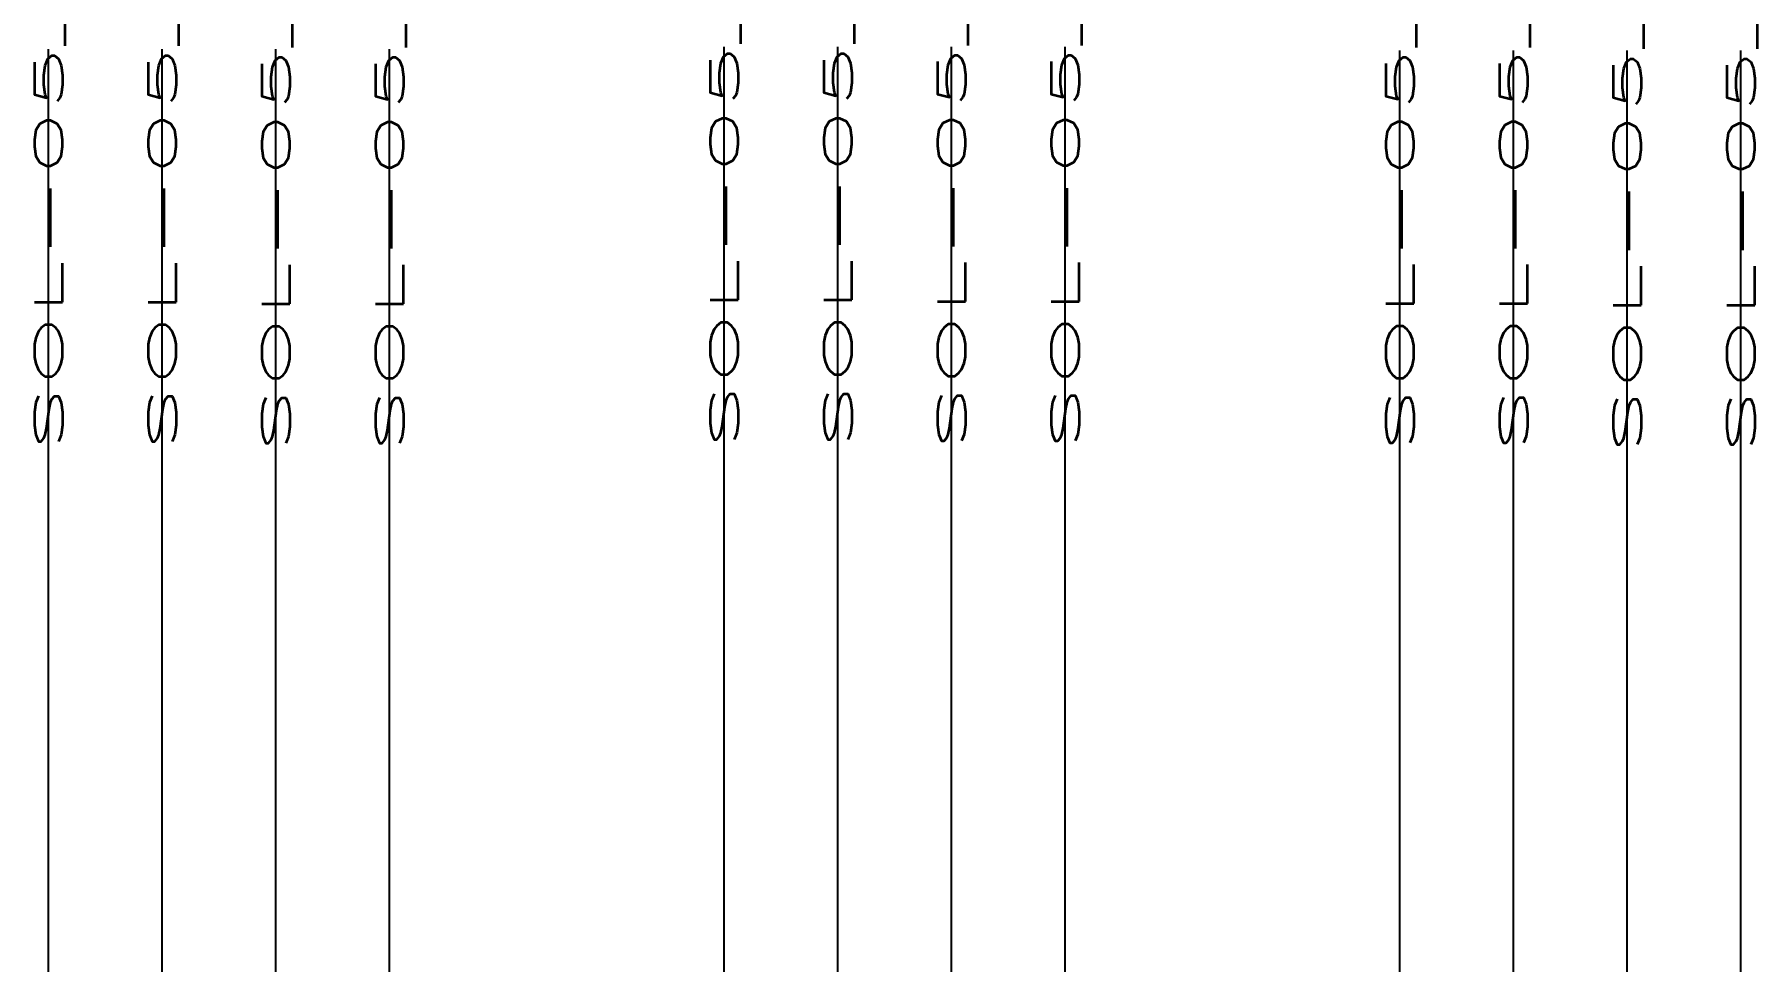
# Model space of a CAD drawing. Header units: inches. Extents: x -58 to 1235, y -506 to 1148.
# Drawn here: x 833.9 to 910.8, y 707.3 to 748.7 of the extents above; entities that cross this region are included whole.
import ezdxf
from ezdxf.enums import TextEntityAlignment as Align

# ---------------------------------------------------------------- set-up
doc = ezdxf.new("R2010")
doc.units = ezdxf.units.IN
doc.header["$MEASUREMENT"] = 0
for name, color, linetype in [('MISC', 2, 'Continuous'), ('RED_10AWG', 1, 'Continuous'), ('WIRENO', 70, 'Continuous')]:
    doc.layers.add(name, color=color, linetype=linetype)
doc.styles.add('WD', font='romans.shx')

# ---------------------------------------------------------------- blocks, each defined once
blk = doc.blocks.new('WD_WNV1')
at = {"style": 'WD', "width": 0.9}
blk.add_attdef('WIRENO', text='', height=0.125, rotation=90, dxfattribs=at).set_placement((0, 0), align=Align.MIDDLE_CENTER)
at = {"style": 'WD', "flags": 1}
for tag, p in [('W01USER', (0.0956, 0.0772)), ('W02USER', (0.0956, 0.0694)), ('W03USER', (0.0956, 0.0616)), ('W04USER', (0.0956, 0.0538)), ('W05USER', (0.0956, 0.046)), ('W06USER', (0.0956, 0.0382)), ('W07USER', (0.0956, 0.0304)), ('W08USER', (0.0956, 0.0226)), ('W09USER', (0.0956, 0.0147)), ('W10USER', (0.0956, 0.0069))]:
    blk.add_attdef(tag, text='', height=0.005, dxfattribs=at).set_placement(p, align=Align.CENTER)
at = {"color": 7, "style": 'WD'}
for tag, p in [('X2_TINY_DOT_DONT_REMOVE', (0, 0.0625)), ('X8_TINY_DOT_DONT_REMOVE', (0, -0.0625))]:
    blk.add_attdef(tag, p, '', height=0.0001, dxfattribs=at)
at = {"style": 'WD', "flags": 1}
for tag, p in [('X2TERM01', (0, 0.0625)), ('X8TERM01', (0, -0.0625))]:
    blk.add_attdef(tag, p, '', height=0.01, dxfattribs=at)

msp = doc.modelspace()

# ---------------------------------------------------------------- linework, layer by layer
at = {"layer": 'RED_10AWG'}
for p, q in [((834.487, 585.436), (834.487, 748.021)), ((839.56, 585.436), (839.56, 748.021)), ((844.633, 585.436), (844.633, 748.021)), ((849.706, 585.436), (849.706, 748.021)), ((864.64, 585.436), (864.64, 748.115)), ((869.713, 585.436), (869.713, 748.115)), ((874.786, 585.436), (874.786, 748.115)), ((879.859, 585.436), (879.859, 748.115)), ((894.793, 585.436), (894.793, 747.956)), ((899.866, 585.436), (899.866, 747.956)), ((904.939, 585.436), (904.939, 747.956)), ((910.012, 585.436), (910.012, 747.956))]:
    msp.add_line(p, q, dxfattribs=at)

# ---------------------------------------------------------------- block references
at = {"layer": 'WIRENO'}
ref = msp.add_blockref('WD_WNV1', (834.487, 748.739), dxfattribs=dict(at, xscale=10, yscale=30))
ref.add_attrib('X8_TINY_DOT_DONT_REMOVE', '.', (834.487, 727.203), dxfattribs={"layer": 'MISC', "color": 7, "height": 0.003, "style": 'WD', "width": 0.333333})
ref.add_attrib('WIRENO', 'SOL-05_2.5.1_P', dxfattribs={"height": 1.25, "rotation": 90, "style": 'WD', "width": 2.7}).set_placement((834.487, 748.739), align=Align.MIDDLE_CENTER)
ref = msp.add_blockref('WD_WNV1', (839.56, 748.739), dxfattribs=dict(at, xscale=10, yscale=30))
ref.add_attrib('X8_TINY_DOT_DONT_REMOVE', '.', (839.56, 727.203), dxfattribs={"layer": 'MISC', "color": 7, "height": 0.003, "style": 'WD', "width": 0.333333})
ref.add_attrib('WIRENO', 'SOL-05_2.5.2_P', dxfattribs={"height": 1.25, "rotation": 90, "style": 'WD', "width": 2.7}).set_placement((839.56, 748.739), align=Align.MIDDLE_CENTER)
ref = msp.add_blockref('WD_WNV1', (844.633, 748.739), dxfattribs=dict(at, xscale=10, yscale=30))
ref.add_attrib('X8_TINY_DOT_DONT_REMOVE', '.', (844.633, 727.203), dxfattribs={"layer": 'MISC', "color": 7, "height": 0.003, "style": 'WD', "width": 0.333333})
ref.add_attrib('WIRENO', 'SOL-05_2.5.1_N', dxfattribs={"height": 1.25, "rotation": 90, "style": 'WD', "width": 2.7}).set_placement((844.633, 748.739), align=Align.MIDDLE_CENTER)
ref = msp.add_blockref('WD_WNV1', (849.706, 748.739), dxfattribs=dict(at, xscale=10, yscale=30))
ref.add_attrib('X8_TINY_DOT_DONT_REMOVE', '.', (849.706, 727.203), dxfattribs={"layer": 'MISC', "color": 7, "height": 0.003, "style": 'WD', "width": 0.333333})
ref.add_attrib('WIRENO', 'SOL-05_2.5.2_N', dxfattribs={"height": 1.25, "rotation": 90, "style": 'WD', "width": 2.7}).set_placement((849.706, 748.739), align=Align.MIDDLE_CENTER)
ref = msp.add_blockref('WD_WNV1', (864.64, 748.833), dxfattribs=dict(at, xscale=10, yscale=30))
ref.add_attrib('X8_TINY_DOT_DONT_REMOVE', '.', (864.64, 727.297), dxfattribs={"layer": 'MISC', "color": 7, "height": 0.003, "style": 'WD', "width": 0.333333})
ref.add_attrib('WIRENO', 'SOL-05_2.5.3_P', dxfattribs={"height": 1.25, "rotation": 90, "style": 'WD', "width": 2.7}).set_placement((864.64, 748.833), align=Align.MIDDLE_CENTER)
ref = msp.add_blockref('WD_WNV1', (869.713, 748.833), dxfattribs=dict(at, xscale=10, yscale=30))
ref.add_attrib('X8_TINY_DOT_DONT_REMOVE', '.', (869.713, 727.297), dxfattribs={"layer": 'MISC', "color": 7, "height": 0.003, "style": 'WD', "width": 0.333333})
ref.add_attrib('WIRENO', 'SOL-05_2.5.4_P', dxfattribs={"height": 1.25, "rotation": 90, "style": 'WD', "width": 2.7}).set_placement((869.713, 748.833), align=Align.MIDDLE_CENTER)
ref = msp.add_blockref('WD_WNV1', (874.786, 748.833), dxfattribs=dict(at, xscale=10, yscale=30))
ref.add_attrib('X8_TINY_DOT_DONT_REMOVE', '.', (874.786, 727.297), dxfattribs={"layer": 'MISC', "color": 7, "height": 0.003, "style": 'WD', "width": 0.333333})
ref.add_attrib('WIRENO', 'SOL-05_2.5.3_N', dxfattribs={"height": 1.25, "rotation": 90, "style": 'WD', "width": 2.7}).set_placement((874.786, 748.833), align=Align.MIDDLE_CENTER)
ref = msp.add_blockref('WD_WNV1', (879.859, 748.833), dxfattribs=dict(at, xscale=10, yscale=30))
ref.add_attrib('X8_TINY_DOT_DONT_REMOVE', '.', (879.859, 727.297), dxfattribs={"layer": 'MISC', "color": 7, "height": 0.003, "style": 'WD', "width": 0.333333})
ref.add_attrib('WIRENO', 'SOL-05_2.5.4_N', dxfattribs={"height": 1.25, "rotation": 90, "style": 'WD', "width": 2.7}).set_placement((879.859, 748.833), align=Align.MIDDLE_CENTER)
ref = msp.add_blockref('WD_WNV1', (894.793, 748.674), dxfattribs=dict(at, xscale=10, yscale=30))
ref.add_attrib('X8_TINY_DOT_DONT_REMOVE', '.', (894.793, 727.139), dxfattribs={"layer": 'MISC', "color": 7, "height": 0.003, "style": 'WD', "width": 0.333333})
ref.add_attrib('WIRENO', 'SOL-05_2.5.5_P', dxfattribs={"height": 1.25, "rotation": 90, "style": 'WD', "width": 2.7}).set_placement((894.793, 748.674), align=Align.MIDDLE_CENTER)
ref = msp.add_blockref('WD_WNV1', (899.866, 748.674), dxfattribs=dict(at, xscale=10, yscale=30))
ref.add_attrib('X8_TINY_DOT_DONT_REMOVE', '.', (899.866, 727.139), dxfattribs={"layer": 'MISC', "color": 7, "height": 0.003, "style": 'WD', "width": 0.333333})
ref.add_attrib('WIRENO', 'SOL-05_2.5.6_P', dxfattribs={"height": 1.25, "rotation": 90, "style": 'WD', "width": 2.7}).set_placement((899.866, 748.674), align=Align.MIDDLE_CENTER)
ref = msp.add_blockref('WD_WNV1', (904.939, 748.674), dxfattribs=dict(at, xscale=10, yscale=30))
ref.add_attrib('X8_TINY_DOT_DONT_REMOVE', '.', (904.939, 727.139), dxfattribs={"layer": 'MISC', "color": 7, "height": 0.003, "style": 'WD', "width": 0.333333})
ref.add_attrib('WIRENO', 'SOL-05_2.5.5_N', dxfattribs={"height": 1.25, "rotation": 90, "style": 'WD', "width": 2.7}).set_placement((904.939, 748.674), align=Align.MIDDLE_CENTER)
ref = msp.add_blockref('WD_WNV1', (910.012, 748.674), dxfattribs=dict(at, xscale=10, yscale=30))
ref.add_attrib('X8_TINY_DOT_DONT_REMOVE', '.', (910.012, 727.139), dxfattribs={"layer": 'MISC', "color": 7, "height": 0.003, "style": 'WD', "width": 0.333333})
ref.add_attrib('WIRENO', 'SOL-05_2.5.6_N', dxfattribs={"height": 1.25, "rotation": 90, "style": 'WD', "width": 2.7}).set_placement((910.012, 748.674), align=Align.MIDDLE_CENTER)

doc.saveas('drawing.dxf')
